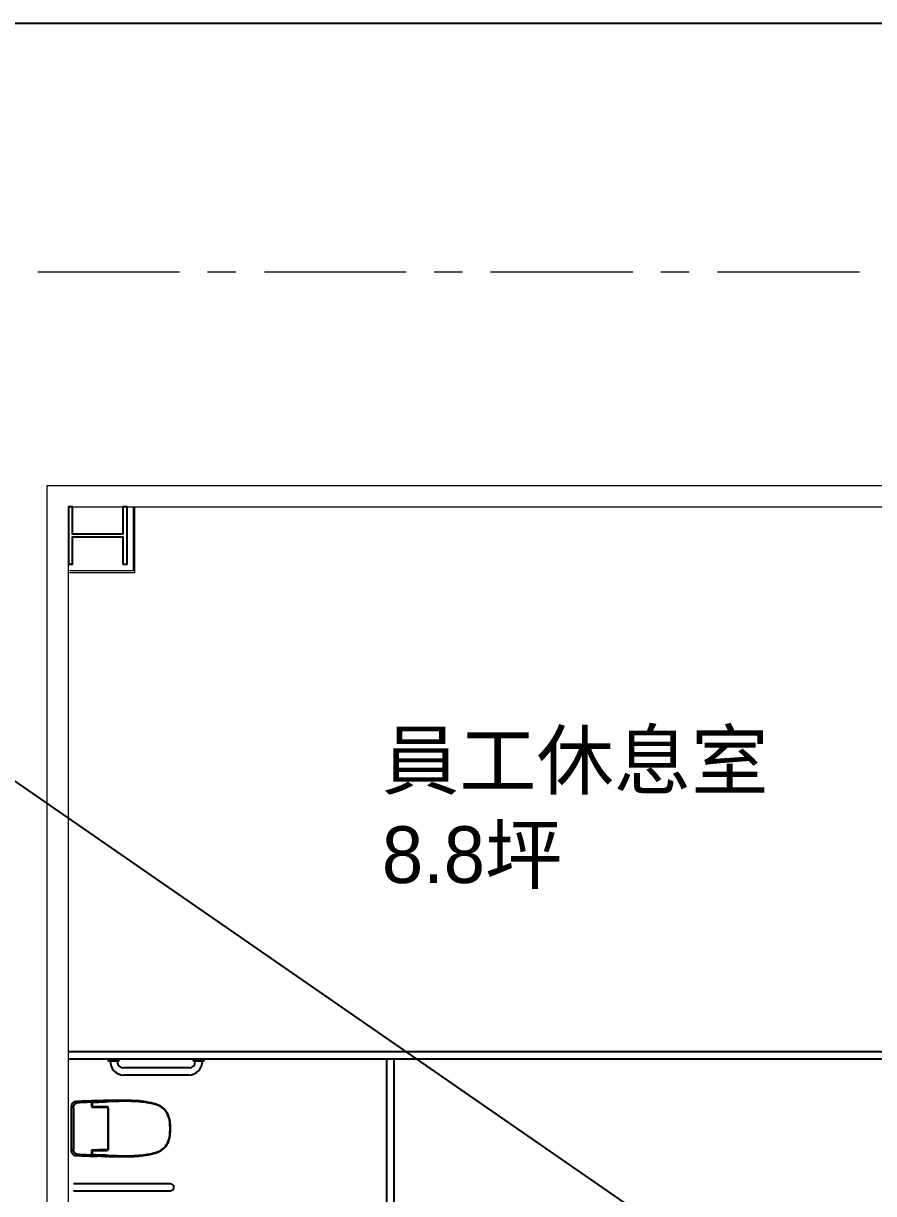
# Model space of a CAD drawing. Header units: millimetres. Extents: x -15161 to 10473752, y -72817 to 33960.
# Drawn here: x -1984 to -1384, y -4947 to -4121 of the extents above; entities that cross this region are included whole.
import ezdxf

# ---------------------------------------------------------------- set-up
doc = ezdxf.new("R2010")
doc.units = ezdxf.units.MM
for name, color, linetype in [('I-I-3-BATH', 123, 'Continuous'), ('PDF2_幾何圖形', 7, 'Continuous'), ('屠宰設備', 7, 'Continuous')]:
    doc.layers.add(name, color=color, linetype=linetype)
doc.styles.add('新細明體', font='PMingLiU.ttf')

# ---------------------------------------------------------------- blocks, each defined once
blk = doc.blocks.new('A$C6C7F0178')
for p, q in [((15, 34.8), (19.77, 34.8)), ((19.8, 35.19), (15.08, 35.19)), ((25.13, 35.19), (24.23, 35.19)), ((25.77, 34.28), (25.77, 5.31)), ((26.45, 39.52), (26.45, 39.52)), ((15, 4.79), (19.77, 4.79)), ((15.08, 4.39), (19.81, 4.39))]:
    blk.add_line(p, q)
for points in [[(4.09, 38.81), (4.02, 38.8), (3.95, 38.8), (3.88, 38.8), (3.81, 38.79), (3.74, 38.79), (3.67, 38.78), (3.6, 38.78), (3.53, 38.77), (3.46, 38.77), (3.39, 38.76), (3.32, 38.75), (3.25, 38.74), (3.18, 38.74), (3.11, 38.73), (3.04, 38.72), (2.97, 38.7), (2.9, 38.69), (2.84, 38.68), (2.77, 38.66), (2.7, 38.65), (2.63, 38.63), (2.56, 38.61), (2.49, 38.6), (2.43, 38.58), (2.36, 38.55), (2.29, 38.53), (2.23, 38.51), (2.16, 38.48), (2.09, 38.46), (2.03, 38.43), (1.96, 38.4), (1.9, 38.37), (1.84, 38.34), (1.78, 38.31), (1.71, 38.27), (1.65, 38.24), (1.59, 38.2), (1.53, 38.16), (1.48, 38.12), (1.42, 38.08), (1.36, 38.04), (1.3, 38), (1.25, 37.95), (1.2, 37.91), (1.14, 37.86), (1.09, 37.82), (1.04, 37.77), (0.99, 37.72), (0.94, 37.67), (0.89, 37.61), (0.85, 37.56), (0.8, 37.51), (0.76, 37.45), (0.72, 37.4), (0.68, 37.34), (0.64, 37.28), (0.6, 37.22), (0.56, 37.16), (0.52, 37.1), (0.49, 37.04), (0.45, 36.98), (0.42, 36.92), (0.39, 36.85), (0.36, 36.79), (0.33, 36.73), (0.3, 36.66), (0.28, 36.6), (0.25, 36.53), (0.23, 36.46), (0.21, 36.4), (0.19, 36.33), (0.17, 36.26), (0, 35.62), (0, 3.98), (0.16, 3.36), (0.18, 3.3), (0.2, 3.24), (0.21, 3.18), (0.23, 3.12), (0.25, 3.06), (0.27, 3.01), (0.3, 2.95), (0.32, 2.89), (0.34, 2.84), (0.37, 2.78), (0.39, 2.72), (0.42, 2.67), (0.45, 2.61), (0.48, 2.56), (0.51, 2.51), (0.54, 2.45), (0.57, 2.4), (0.61, 2.35), (0.64, 2.3), (0.68, 2.25), (0.71, 2.2), (0.75, 2.15), (0.79, 2.1), (0.83, 2.05), (0.87, 2.01), (0.91, 1.96), (0.95, 1.92), (0.99, 1.87), (1.03, 1.83), (1.08, 1.79), (1.12, 1.74), (1.17, 1.7), (1.21, 1.66), (1.26, 1.62), (1.31, 1.59), (1.36, 1.55), (1.41, 1.51), (1.46, 1.48), (1.51, 1.44), (1.56, 1.41), (1.61, 1.38), (1.67, 1.34), (1.72, 1.31), (1.77, 1.28), (1.83, 1.26), (1.88, 1.23), (1.94, 1.2), (1.99, 1.18), (2.05, 1.15), (2.11, 1.13), (2.16, 1.1), (2.86, 0.84), (5.02, 0.74), (5.2, 0.73), (5.38, 0.72), (5.57, 0.71), (5.75, 0.7), (5.94, 0.7), (6.12, 0.69), (6.3, 0.68), (6.49, 0.67), (6.67, 0.66), (6.86, 0.65), (7.04, 0.65), (7.22, 0.64), (7.41, 0.63), (7.59, 0.62), (7.77, 0.61), (7.96, 0.61), (8.14, 0.6), (8.33, 0.59), (8.51, 0.58), (8.69, 0.57), (8.88, 0.57), (9.06, 0.56), (9.25, 0.55), (9.43, 0.54), (9.61, 0.54), (9.8, 0.53), (9.98, 0.52), (10.16, 0.52), (10.35, 0.51), (10.53, 0.5), (10.72, 0.49), (10.9, 0.49), (11.08, 0.48), (11.27, 0.47), (11.45, 0.47), (11.64, 0.46), (11.82, 0.45), (12, 0.45), (12.19, 0.44), (12.37, 0.43), (12.56, 0.43), (12.74, 0.42), (12.92, 0.41), (13.11, 0.41), (13.29, 0.4), (13.48, 0.39), (13.66, 0.39), (13.84, 0.38), (14.03, 0.37), (14.21, 0.37), (14.39, 0.36), (14.58, 0.36), (14.76, 0.35), (14.95, 0.34), (15.13, 0.34), (15.31, 0.33), (15.5, 0.33), (15.68, 0.32), (15.87, 0.31), (16.05, 0.31), (16.23, 0.3), (16.42, 0.3), (16.6, 0.29), (16.79, 0.29), (16.97, 0.28), (17.15, 0.28), (17.34, 0.27), (17.52, 0.27), (17.71, 0.26), (17.89, 0.26), (18.07, 0.25), (18.26, 0.25), (18.44, 0.24), (18.63, 0.24)], [(1.61, 34.05), (1.61, 34.11), (1.61, 34.17), (1.61, 34.24), (1.61, 34.3), (1.61, 34.37), (1.61, 34.43), (1.62, 34.5), (1.62, 34.56), (1.62, 34.63), (1.63, 34.69), (1.63, 34.75), (1.64, 34.82), (1.64, 34.88), (1.65, 34.95), (1.65, 35.01), (1.66, 35.07), (1.67, 35.14), (1.68, 35.2), (1.69, 35.26), (1.7, 35.33), (1.71, 35.39), (1.73, 35.45), (1.74, 35.52), (1.75, 35.58), (1.77, 35.64), (1.79, 35.71), (1.81, 35.77), (1.83, 35.83), (1.85, 35.89), (1.87, 35.95), (1.89, 36.01), (1.91, 36.07), (1.94, 36.13), (1.96, 36.19), (1.99, 36.25), (2.02, 36.31), (2.05, 36.37), (2.08, 36.42), (2.11, 36.48), (2.14, 36.54), (2.18, 36.59), (2.21, 36.65), (2.25, 36.7), (2.28, 36.75), (2.32, 36.81), (2.36, 36.86), (2.4, 36.91), (2.44, 36.96), (2.48, 37.01), (2.53, 37.05), (2.57, 37.1), (2.61, 37.15), (2.66, 37.19), (2.71, 37.24), (2.75, 37.28), (2.8, 37.32), (2.85, 37.36), (2.9, 37.4), (2.95, 37.44), (3.01, 37.48), (3.06, 37.52), (3.11, 37.56), (3.17, 37.59), (3.22, 37.63), (3.28, 37.66), (3.33, 37.69), (3.39, 37.72), (3.45, 37.75), (3.5, 37.78), (3.56, 37.81), (3.62, 37.83), (3.68, 37.86), (3.74, 37.89), (3.8, 37.91), (3.86, 37.93), (3.92, 37.95), (3.98, 37.97), (4.04, 37.99), (4.11, 38.01), (4.17, 38.03), (4.23, 38.05), (4.29, 38.06), (4.36, 38.08), (4.42, 38.09), (4.48, 38.11), (4.55, 38.12), (4.61, 38.13), (4.67, 38.14), (4.74, 38.15), (4.8, 38.16), (4.87, 38.17), (4.93, 38.18), (5, 38.18), (5.06, 38.19), (5.13, 38.2), (5.19, 38.2), (5.25, 38.21), (5.32, 38.21), (5.38, 38.22), (5.45, 38.22), (5.51, 38.23), (5.58, 38.23), (5.64, 38.23), (5.71, 38.24), (5.77, 38.24)], [(15.1, 39.25), (14.92, 39.24), (14.74, 39.24), (14.55, 39.23), (14.37, 39.23), (14.18, 39.22), (14, 39.21), (13.82, 39.21), (13.63, 39.2), (13.45, 39.2), (13.27, 39.19), (13.08, 39.18), (12.9, 39.18), (12.72, 39.17), (12.53, 39.16), (12.35, 39.16), (12.17, 39.15), (11.98, 39.14), (11.8, 39.14), (11.61, 39.13), (11.43, 39.12), (11.25, 39.12), (11.06, 39.11), (10.88, 39.1), (10.7, 39.09), (10.51, 39.09), (10.33, 39.08), (10.15, 39.07), (9.96, 39.07), (9.78, 39.06), (9.59, 39.05), (9.41, 39.04), (9.23, 39.04), (9.04, 39.03), (8.86, 39.02), (8.68, 39.01), (8.49, 39.01), (8.31, 39), (8.13, 38.99), (7.94, 38.98), (7.76, 38.97), (7.58, 38.97), (7.39, 38.96), (7.21, 38.95), (7.02, 38.94), (6.84, 38.93), (6.66, 38.93), (6.47, 38.92), (6.29, 38.91), (6.11, 38.9), (5.92, 38.89), (5.74, 38.88), (5.56, 38.88), (5.37, 38.87), (5.19, 38.86), (5.01, 38.85), (4.82, 38.84), (4.64, 38.83), (4.46, 38.82), (4.27, 38.82), (4.09, 38.81)], [(5.77, 38.24), (5.96, 38.25), (6.15, 38.26), (6.34, 38.27), (6.53, 38.28), (6.71, 38.29), (6.9, 38.3), (7.09, 38.31), (7.28, 38.32), (7.47, 38.33), (7.65, 38.34), (7.84, 38.35), (8.03, 38.36), (8.22, 38.36), (8.41, 38.37), (8.59, 38.38), (8.78, 38.39), (8.97, 38.4), (9.16, 38.41), (9.35, 38.42), (9.53, 38.43), (9.72, 38.44), (9.91, 38.44), (10.1, 38.45), (10.29, 38.46), (10.47, 38.47), (10.66, 38.48), (10.85, 38.49), (11.04, 38.49), (11.23, 38.5), (11.41, 38.51), (11.6, 38.52), (11.79, 38.53), (11.98, 38.53), (12.17, 38.54), (12.35, 38.55), (12.54, 38.56), (12.73, 38.56), (12.92, 38.57), (13.11, 38.58), (13.29, 38.59), (13.48, 38.59), (13.67, 38.6), (13.86, 38.61), (14.05, 38.61), (14.23, 38.62)], [(14.23, 38.62), (14.23, 38.62), (14.23, 38.62), (14.23, 38.62), (14.23, 38.62), (14.23, 38.62), (14.23, 38.62), (14.23, 38.62), (14.23, 38.62), (14.23, 38.62), (14.23, 38.62), (14.23, 38.62), (14.23, 38.62), (14.23, 38.62), (14.23, 38.62), (14.23, 38.62)], [(14.24, 38.62), (14.24, 38.62), (14.23, 38.62)], [(14.39, 38.48), (14.39, 38.5), (14.38, 38.52), (14.37, 38.54), (14.36, 38.56), (14.34, 38.58), (14.32, 38.6), (14.3, 38.61), (14.28, 38.62), (14.26, 38.62), (14.23, 38.62)], [(14.39, 38.5), (14.39, 38.5), (14.41, 38.5), (14.42, 38.5), (14.44, 38.5), (14.45, 38.5), (14.47, 38.49), (14.49, 38.49), (14.5, 38.49), (14.52, 38.49), (14.54, 38.49), (14.55, 38.49), (14.57, 38.49), (14.59, 38.49), (14.6, 38.49), (14.62, 38.49), (14.64, 38.49), (14.66, 38.49), (14.68, 38.49), (14.69, 38.49), (14.71, 38.49)], [(14.39, 38.48), (14.39, 38.48), (14.39, 38.48), (14.39, 38.48), (14.39, 38.48), (14.39, 38.48), (14.39, 38.48), (14.39, 38.48), (14.39, 38.48), (14.39, 38.48), (14.39, 38.48), (14.39, 38.48), (14.39, 38.48), (14.39, 38.48), (14.39, 38.48), (14.39, 38.48)], [(14.5, 35.3), (14.5, 35.39), (14.49, 35.48), (14.49, 35.57), (14.49, 35.66), (14.49, 35.75), (14.48, 35.85), (14.48, 35.94), (14.48, 36.03), (14.47, 36.12), (14.47, 36.21), (14.47, 36.3), (14.46, 36.39), (14.46, 36.48), (14.46, 36.57), (14.45, 36.66), (14.45, 36.75), (14.45, 36.84), (14.44, 36.93), (14.44, 37.02), (14.44, 37.12), (14.43, 37.21), (14.43, 37.3), (14.43, 37.39), (14.42, 37.48), (14.42, 37.57), (14.42, 37.66), (14.42, 37.75), (14.41, 37.84), (14.41, 37.93), (14.41, 38.02), (14.4, 38.11), (14.4, 38.2), (14.4, 38.3), (14.39, 38.39), (14.39, 38.48)], [(14.5, 35.29), (14.5, 35.29), (14.5, 35.3), (14.5, 35.3), (14.5, 35.3), (14.5, 35.31)], [(14.5, 35.28), (14.5, 35.28), (14.5, 35.28), (14.5, 35.28), (14.5, 35.28), (14.5, 35.28), (14.5, 35.28), (14.5, 35.28), (14.5, 35.28), (14.5, 35.28), (14.5, 35.28), (14.5, 35.29), (14.5, 35.29), (14.5, 35.29), (14.5, 35.29), (14.5, 35.29), (14.5, 35.29), (14.5, 35.29), (14.5, 35.29), (14.5, 35.29), (14.5, 35.29), (14.5, 35.29), (14.5, 35.29), (14.5, 35.29), (14.5, 35.29), (14.5, 35.29)], [(14.5, 35.28), (14.5, 35.25), (14.5, 35.22), (14.51, 35.19), (14.52, 35.16), (14.53, 35.13), (14.54, 35.1), (14.55, 35.08), (14.57, 35.05), (14.58, 35.02), (14.6, 35), (14.62, 34.97), (14.64, 34.95), (14.66, 34.93), (14.69, 34.91), (14.71, 34.89), (14.74, 34.87), (14.76, 34.86), (14.79, 34.85), (14.82, 34.83), (14.85, 34.82), (14.88, 34.82), (14.91, 34.81), (14.94, 34.8), (14.97, 34.8), (15, 34.8)], [(14.79, 38.45), (14.78, 38.45), (14.78, 38.45), (14.78, 38.46), (14.78, 38.46), (14.77, 38.46), (14.77, 38.46), (14.77, 38.47), (14.77, 38.47), (14.76, 38.47), (14.76, 38.47), (14.76, 38.47), (14.76, 38.47), (14.75, 38.48), (14.75, 38.48), (14.75, 38.48), (14.75, 38.48), (14.75, 38.48), (14.74, 38.48), (14.74, 38.48), (14.74, 38.48), (14.74, 38.48), (14.73, 38.48), (14.73, 38.49), (14.73, 38.49), (14.73, 38.49), (14.72, 38.49), (14.72, 38.49), (14.72, 38.49), (14.72, 38.49), (14.71, 38.49)], [(14.83, 38.34), (14.83, 38.35), (14.83, 38.35), (14.83, 38.35), (14.82, 38.36), (14.82, 38.36), (14.82, 38.37), (14.82, 38.37), (14.82, 38.38), (14.82, 38.38), (14.82, 38.38), (14.82, 38.39), (14.82, 38.39), (14.82, 38.4), (14.81, 38.4), (14.81, 38.4), (14.81, 38.41), (14.81, 38.41), (14.81, 38.41), (14.81, 38.42), (14.81, 38.42), (14.8, 38.42), (14.8, 38.43), (14.8, 38.43), (14.8, 38.43), (14.8, 38.44), (14.79, 38.44), (14.79, 38.44), (14.79, 38.44), (14.79, 38.45), (14.79, 38.45)], [(14.96, 35.34), (14.96, 35.44), (14.95, 35.54), (14.95, 35.64), (14.94, 35.74), (14.94, 35.84), (14.93, 35.94), (14.93, 36.04), (14.93, 36.14), (14.92, 36.24), (14.92, 36.34), (14.91, 36.44), (14.91, 36.54), (14.9, 36.64), (14.9, 36.74), (14.89, 36.84), (14.89, 36.94), (14.88, 37.04), (14.88, 37.14), (14.88, 37.24), (14.87, 37.34), (14.87, 37.44), (14.86, 37.54), (14.86, 37.64), (14.85, 37.74), (14.85, 37.84), (14.84, 37.94), (14.84, 38.04), (14.84, 38.14), (14.83, 38.24), (14.83, 38.34)], [(15.08, 35.19), (15.08, 35.19), (15.07, 35.19), (15.07, 35.2), (15.07, 35.2), (15.07, 35.2), (15.06, 35.2), (15.06, 35.2), (15.06, 35.2), (15.06, 35.2), (15.05, 35.2), (15.05, 35.2), (15.05, 35.2), (15.05, 35.2), (15.05, 35.2), (15.04, 35.2), (15.04, 35.2), (15.04, 35.2), (15.04, 35.2), (15.03, 35.21), (15.03, 35.21), (15.03, 35.21), (15.03, 35.21), (15.03, 35.21), (15.02, 35.21), (15.02, 35.21), (15.02, 35.22), (15.02, 35.22), (15.01, 35.22), (15.01, 35.22), (15.01, 35.22), (15.01, 35.22), (15.01, 35.23), (15, 35.23), (15, 35.23), (15, 35.23), (15, 35.23), (15, 35.24), (15, 35.24), (14.99, 35.24), (14.99, 35.24), (14.99, 35.24), (14.99, 35.25), (14.99, 35.25), (14.99, 35.25), (14.98, 35.25), (14.98, 35.26), (14.98, 35.26), (14.98, 35.26), (14.98, 35.26), (14.98, 35.27), (14.98, 35.27), (14.98, 35.27), (14.97, 35.27), (14.97, 35.28), (14.97, 35.28), (14.97, 35.28), (14.97, 35.29), (14.97, 35.29), (14.97, 35.29), (14.97, 35.29), (14.97, 35.3), (14.97, 35.3), (14.97, 35.3), (14.96, 35.31), (14.96, 35.31), (14.96, 35.31), (14.96, 35.32), (14.96, 35.32), (14.96, 35.32), (14.96, 35.32), (14.96, 35.33), (14.96, 35.33), (14.96, 35.33), (14.96, 35.34), (14.96, 35.34)], [(18.63, 39.35), (18.43, 39.35), (18.23, 39.34), (18.03, 39.34), (17.84, 39.33), (17.64, 39.33), (17.44, 39.32), (17.25, 39.32), (17.05, 39.31), (16.85, 39.3), (16.66, 39.3), (16.46, 39.29), (16.26, 39.29), (16.07, 39.28), (15.87, 39.27), (15.1, 39.25)], [(19.77, 34.8), (19.9, 34.8), (20.03, 34.8), (20.17, 34.8), (20.3, 34.8), (20.43, 34.8), (20.57, 34.8), (20.7, 34.8), (20.83, 34.8), (20.96, 34.8), (21.1, 34.8), (21.23, 34.8), (21.36, 34.8), (21.49, 34.8), (21.62, 34.8), (21.75, 34.8), (21.88, 34.8), (22.01, 34.8), (22.14, 34.8), (22.26, 34.8), (22.39, 34.8), (22.52, 34.8), (22.64, 34.79), (22.77, 34.79), (22.89, 34.79), (23.01, 34.79), (23.14, 34.79), (23.26, 34.79), (23.38, 34.79), (23.5, 34.79), (23.62, 34.79), (23.74, 34.79), (23.86, 34.79), (23.97, 34.79), (24.09, 34.79), (24.21, 34.79)], [(24.23, 35.19), (24.12, 35.19), (24, 35.19), (23.89, 35.19), (23.77, 35.19), (23.65, 35.19), (23.53, 35.19), (23.41, 35.19), (23.29, 35.19), (23.16, 35.19), (23.04, 35.19), (22.92, 35.19), (22.79, 35.19), (22.67, 35.19), (22.54, 35.19), (22.42, 35.19), (22.29, 35.19), (22.16, 35.19), (22.03, 35.19), (21.9, 35.19), (21.77, 35.19), (21.64, 35.19), (21.51, 35.19), (21.38, 35.19), (21.25, 35.19), (21.12, 35.19), (20.99, 35.19), (20.86, 35.19), (20.73, 35.19), (20.59, 35.19), (20.46, 35.19), (20.33, 35.19), (20.2, 35.19), (20.06, 35.19), (19.93, 35.19), (19.8, 35.19)], [(21.78, 39.43), (21.78, 39.43), (21.78, 39.43), (21.79, 39.43), (21.79, 39.43), (21.79, 39.43), (21.79, 39.43), (21.79, 39.43), (21.79, 39.43), (21.8, 39.43), (21.8, 39.43)], [(21.78, 39.43), (21.78, 39.43), (21.78, 39.43), (21.79, 39.43), (21.79, 39.43), (21.79, 39.43), (21.79, 39.43), (21.79, 39.43), (21.79, 39.43), (21.8, 39.43), (21.8, 39.43)], [(23.7, 39.47), (23.7, 39.47), (23.7, 39.47), (23.71, 39.47), (23.71, 39.47), (23.71, 39.47), (23.71, 39.47), (23.72, 39.47), (23.72, 39.47), (23.72, 39.47), (23.72, 39.47)], [(23.7, 39.47), (23.7, 39.47), (23.7, 39.47), (23.71, 39.47), (23.71, 39.47), (23.71, 39.47), (23.71, 39.47), (23.72, 39.47), (23.72, 39.47), (23.72, 39.47), (23.72, 39.47)], [(24.06, 39.47), (24.06, 39.47), (24.05, 39.47), (24.05, 39.47), (24.04, 39.47), (24.04, 39.47), (24.04, 39.47), (24.03, 39.47), (24.03, 39.47), (24.02, 39.47), (24.02, 39.47), (24.01, 39.47), (24.01, 39.47), (24.01, 39.47), (24, 39.47), (24, 39.47), (23.99, 39.47), (23.99, 39.47), (23.98, 39.47), (23.98, 39.47), (23.98, 39.47)], [(24.06, 39.47), (24.06, 39.47), (24.05, 39.47), (24.05, 39.47), (24.04, 39.47), (24.04, 39.47), (24.04, 39.47), (24.03, 39.47), (24.03, 39.47), (24.02, 39.47), (24.02, 39.47), (24.01, 39.47), (24.01, 39.47), (24.01, 39.47), (24, 39.47), (24, 39.47), (23.99, 39.47), (23.99, 39.47), (23.98, 39.47), (23.98, 39.47), (23.98, 39.47)], [(24.21, 34.79), (24.25, 34.79), (24.29, 34.79), (24.34, 34.78), (24.38, 34.78), (24.42, 34.78), (24.47, 34.78), (24.51, 34.78), (24.55, 34.78), (24.6, 34.78), (24.64, 34.78), (24.68, 34.78), (24.73, 34.78), (24.77, 34.78), (24.81, 34.78), (24.86, 34.78), (24.9, 34.78), (24.94, 34.78), (24.99, 34.78), (25.03, 34.77), (25.07, 34.77), (25.12, 34.77), (25.16, 34.77), (25.2, 34.77), (25.25, 34.77), (25.29, 34.77)], [(25.29, 34.77), (25.32, 34.77), (25.35, 34.77), (25.38, 34.76), (25.41, 34.75), (25.43, 34.74), (25.46, 34.73), (25.49, 34.72), (25.52, 34.71), (25.54, 34.69), (25.57, 34.68), (25.59, 34.66), (25.61, 34.64), (25.64, 34.62), (25.66, 34.6), (25.68, 34.57), (25.69, 34.55), (25.71, 34.52), (25.72, 34.49), (25.74, 34.46), (25.75, 34.43), (25.76, 34.4), (25.76, 34.37), (25.77, 34.34), (25.77, 34.31), (25.77, 34.28)], [(42.6, 39.48), (42.61, 39.48), (42.61, 39.48), (42.62, 39.48), (42.63, 39.48), (42.64, 39.48), (42.65, 39.48), (42.65, 39.48), (42.66, 39.48), (42.67, 39.48), (42.68, 39.48), (42.69, 39.47), (42.69, 39.47), (42.7, 39.47), (42.71, 39.47), (42.72, 39.47), (42.72, 39.47), (42.73, 39.47), (42.74, 39.47), (42.75, 39.47), (42.75, 39.47), (42.76, 39.47), (42.77, 39.47), (42.78, 39.47), (42.78, 39.47), (42.79, 39.47)], [(42.6, 39.48), (42.61, 39.48), (42.61, 39.48), (42.62, 39.48), (42.63, 39.48), (42.64, 39.48), (42.65, 39.48), (42.65, 39.48), (42.66, 39.48), (42.67, 39.48), (42.68, 39.48), (42.69, 39.47), (42.69, 39.47), (42.7, 39.47), (42.71, 39.47), (42.72, 39.47), (42.72, 39.47), (42.73, 39.47), (42.74, 39.47), (42.75, 39.47), (42.75, 39.47), (42.76, 39.47), (42.77, 39.47), (42.78, 39.47), (42.78, 39.47), (42.79, 39.47)], [(42.83, 39.47), (42.83, 39.47), (42.82, 39.47), (42.82, 39.47), (42.82, 39.47), (42.82, 39.47), (42.81, 39.47), (42.81, 39.47), (42.81, 39.47), (42.81, 39.47), (42.8, 39.47), (42.8, 39.47), (42.8, 39.47), (42.8, 39.47), (42.79, 39.47), (42.79, 39.47)], [(42.83, 39.47), (42.83, 39.47), (42.82, 39.47), (42.82, 39.47), (42.82, 39.47), (42.82, 39.47), (42.81, 39.47), (42.81, 39.47), (42.81, 39.47), (42.81, 39.47), (42.8, 39.47), (42.8, 39.47), (42.8, 39.47), (42.8, 39.47), (42.79, 39.47), (42.79, 39.47)], [(69.61, 14.77), (69.61, 14.77), (69.61, 14.77), (69.61, 14.77), (69.61, 14.77), (69.61, 14.77), (69.61, 14.77), (69.61, 14.77), (69.61, 14.77), (69.61, 14.77), (69.61, 14.77), (69.61, 14.77), (69.61, 14.77), (69.61, 14.77), (69.61, 14.77), (69.61, 14.77)], [(5.77, 1.35), (5.71, 1.35), (5.64, 1.35), (5.58, 1.36), (5.52, 1.36), (5.45, 1.37), (5.39, 1.37), (5.32, 1.37), (5.26, 1.38), (5.19, 1.39), (5.13, 1.39), (5.07, 1.4), (5, 1.4), (4.94, 1.41), (4.87, 1.42), (4.81, 1.43), (4.75, 1.44), (4.68, 1.45), (4.62, 1.46), (4.56, 1.47), (4.49, 1.48), (4.43, 1.49), (4.37, 1.51), (4.31, 1.52), (4.24, 1.54), (4.18, 1.56), (4.12, 1.57), (4.06, 1.59), (3.99, 1.61), (3.93, 1.63), (3.87, 1.65), (3.81, 1.68), (3.75, 1.7), (3.69, 1.72), (3.63, 1.75), (3.57, 1.78), (3.52, 1.8), (3.46, 1.83), (3.4, 1.86), (3.34, 1.89), (3.29, 1.92), (3.23, 1.96), (3.18, 1.99), (3.12, 2.03), (3.07, 2.06), (3.02, 2.1), (2.96, 2.14), (2.91, 2.18), (2.86, 2.22), (2.81, 2.26), (2.76, 2.3), (2.72, 2.35), (2.67, 2.39), (2.62, 2.43), (2.58, 2.48), (2.53, 2.53), (2.49, 2.57), (2.45, 2.62), (2.41, 2.67), (2.37, 2.72), (2.33, 2.77), (2.29, 2.83), (2.25, 2.88), (2.22, 2.93), (2.18, 2.99), (2.15, 3.04), (2.11, 3.1), (2.08, 3.15), (2.05, 3.21), (2.02, 3.27), (2, 3.33), (1.97, 3.39), (1.94, 3.44), (1.92, 3.5), (1.89, 3.56), (1.87, 3.62), (1.85, 3.69), (1.83, 3.75), (1.81, 3.81), (1.79, 3.87), (1.77, 3.93), (1.76, 4), (1.74, 4.06), (1.73, 4.12), (1.72, 4.19), (1.7, 4.25), (1.69, 4.31), (1.68, 4.38), (1.67, 4.44), (1.66, 4.51), (1.66, 4.57), (1.65, 4.64), (1.64, 4.7), (1.64, 4.76), (1.63, 4.83), (1.63, 4.89), (1.62, 4.96), (1.62, 5.02), (1.62, 5.09), (1.61, 5.15), (1.61, 5.22), (1.61, 5.28), (1.61, 5.35), (1.61, 5.41), (1.61, 5.48), (1.61, 5.54)], [(14.23, 0.97), (14.05, 0.98), (13.86, 0.98), (13.67, 0.99), (13.48, 1), (13.29, 1), (13.11, 1.01), (12.92, 1.02), (12.73, 1.03), (12.54, 1.03), (12.35, 1.04), (12.17, 1.05), (11.98, 1.06), (11.79, 1.06), (11.6, 1.07), (11.41, 1.08), (11.23, 1.09), (11.04, 1.1), (10.85, 1.1), (10.66, 1.11), (10.47, 1.12), (10.29, 1.13), (10.1, 1.14), (9.91, 1.15), (9.72, 1.15), (9.53, 1.16), (9.35, 1.17), (9.16, 1.18), (8.97, 1.19), (8.78, 1.2), (8.59, 1.21), (8.41, 1.22), (8.22, 1.22), (8.03, 1.23), (7.84, 1.24), (7.65, 1.25), (7.47, 1.26), (7.28, 1.27), (7.09, 1.28), (6.9, 1.29), (6.71, 1.3), (6.53, 1.31), (6.34, 1.32), (6.15, 1.33), (5.96, 1.34), (5.77, 1.35)], [(14.23, 0.97), (14.26, 0.97), (14.28, 0.97), (14.3, 0.98), (14.32, 0.99), (14.34, 1.01), (14.36, 1.03), (14.37, 1.04), (14.38, 1.07), (14.39, 1.09), (14.39, 1.11)], [(14.23, 0.97), (14.23, 0.97), (14.23, 0.97), (14.23, 0.97), (14.23, 0.97), (14.23, 0.97), (14.23, 0.97), (14.23, 0.97), (14.23, 0.97), (14.23, 0.97), (14.23, 0.97), (14.23, 0.97), (14.23, 0.97), (14.23, 0.97), (14.23, 0.97), (14.23, 0.97)], [(14.23, 0.97), (14.24, 0.97), (14.24, 0.97)], [(14.39, 1.26), (14.4, 1.36), (14.4, 1.47), (14.4, 1.57), (14.41, 1.67), (14.41, 1.77), (14.41, 1.87), (14.42, 1.97), (14.42, 2.07), (14.42, 2.18), (14.43, 2.28), (14.43, 2.38), (14.43, 2.48), (14.44, 2.58), (14.44, 2.68), (14.45, 2.78), (14.45, 2.89), (14.45, 2.99), (14.46, 3.09), (14.46, 3.19), (14.46, 3.29), (14.47, 3.39), (14.47, 3.49), (14.47, 3.6), (14.48, 3.7), (14.48, 3.8), (14.48, 3.9), (14.49, 4), (14.49, 4.1), (14.5, 4.21), (14.5, 4.31)], [(14.39, 1.26), (14.39, 1.26), (14.39, 1.25), (14.39, 1.25), (14.39, 1.25), (14.39, 1.24), (14.39, 1.24), (14.39, 1.23), (14.39, 1.23), (14.39, 1.23), (14.39, 1.22), (14.39, 1.22), (14.39, 1.21), (14.39, 1.21), (14.39, 1.21), (14.39, 1.2), (14.39, 1.2), (14.39, 1.19), (14.39, 1.19), (14.39, 1.19), (14.39, 1.18), (14.39, 1.18), (14.39, 1.18), (14.39, 1.17), (14.39, 1.17), (14.39, 1.17), (14.39, 1.16), (14.39, 1.16), (14.39, 1.16), (14.39, 1.15), (14.39, 1.15), (14.39, 1.15), (14.39, 1.15), (14.39, 1.14), (14.39, 1.14), (14.39, 1.14), (14.39, 1.14), (14.39, 1.13), (14.39, 1.13), (14.39, 1.13), (14.39, 1.13), (14.39, 1.13), (14.39, 1.12), (14.39, 1.12), (14.39, 1.12), (14.39, 1.12), (14.39, 1.12), (14.39, 1.12), (14.39, 1.12), (14.39, 1.12), (14.39, 1.11), (14.39, 1.11), (14.39, 1.11), (14.39, 1.11), (14.39, 1.11), (14.39, 1.11)], [(14.39, 1.11), (14.39, 1.11), (14.39, 1.11), (14.39, 1.11), (14.39, 1.11), (14.39, 1.11), (14.39, 1.11), (14.39, 1.11), (14.39, 1.11), (14.39, 1.11), (14.39, 1.11), (14.39, 1.11), (14.39, 1.11), (14.39, 1.11), (14.39, 1.11), (14.39, 1.11)], [(14.39, 1.09), (14.4, 1.09), (14.42, 1.09), (14.44, 1.09), (14.46, 1.09), (14.48, 1.09), (14.5, 1.1), (14.53, 1.1), (14.55, 1.1), (14.57, 1.1), (14.59, 1.1), (14.62, 1.1), (14.64, 1.1), (14.66, 1.1), (14.69, 1.1), (14.71, 1.1)], [(14.5, 4.31), (14.5, 4.34), (14.5, 4.37), (14.51, 4.4), (14.52, 4.43), (14.53, 4.46), (14.54, 4.49), (14.55, 4.51), (14.57, 4.54), (14.58, 4.57), (14.6, 4.59), (14.62, 4.62), (14.64, 4.64), (14.66, 4.66), (14.69, 4.68), (14.71, 4.7), (14.74, 4.71), (14.76, 4.73), (14.79, 4.74), (14.82, 4.76), (14.85, 4.77), (14.88, 4.77), (14.91, 4.78), (14.94, 4.79), (14.97, 4.79), (15, 4.79)], [(14.79, 1.14), (14.78, 1.13), (14.78, 1.13), (14.77, 1.13), (14.77, 1.12), (14.76, 1.12), (14.76, 1.12), (14.75, 1.11), (14.75, 1.11), (14.74, 1.11), (14.74, 1.11), (14.73, 1.1), (14.73, 1.1), (14.72, 1.1), (14.72, 1.1), (14.71, 1.1)], [(14.83, 1.25), (14.83, 1.24), (14.83, 1.23), (14.82, 1.22), (14.82, 1.21), (14.82, 1.21), (14.82, 1.2), (14.81, 1.19), (14.81, 1.18), (14.81, 1.18), (14.81, 1.17), (14.8, 1.16), (14.8, 1.16), (14.79, 1.15), (14.79, 1.14), (14.79, 1.14)], [(14.83, 1.25), (14.83, 1.35), (14.84, 1.45), (14.84, 1.55), (14.84, 1.65), (14.85, 1.75), (14.85, 1.85), (14.86, 1.95), (14.86, 2.05), (14.87, 2.15), (14.87, 2.25), (14.88, 2.35), (14.88, 2.45), (14.88, 2.55), (14.89, 2.65), (14.89, 2.75), (14.9, 2.85), (14.9, 2.95), (14.91, 3.05), (14.91, 3.15), (14.92, 3.25), (14.92, 3.35), (14.93, 3.45), (14.93, 3.55), (14.93, 3.65), (14.94, 3.75), (14.94, 3.85), (14.95, 3.95), (14.95, 4.05), (14.96, 4.15), (14.96, 4.25)], [(15.08, 4.39), (15.06, 4.39), (15.04, 4.39), (15.03, 4.38), (15.01, 4.37), (15, 4.35), (14.98, 4.33), (14.97, 4.31), (14.97, 4.29), (14.96, 4.27), (14.96, 4.25)], [(18.65, 0.25), (18.65, 0.25), (18.65, 0.25), (18.65, 0.25), (18.65, 0.25), (18.65, 0.25), (18.66, 0.25), (18.66, 0.24), (18.66, 0.24), (18.66, 0.24), (18.66, 0.24), (18.66, 0.24), (18.66, 0.24), (18.66, 0.24), (18.66, 0.24), (18.66, 0.24), (18.66, 0.24), (18.66, 0.24), (18.66, 0.23), (18.67, 0.23), (18.67, 0.23), (18.67, 0.23), (18.67, 0.23), (18.67, 0.23), (18.67, 0.23), (18.67, 0.23)], [(18.65, 0.25), (18.65, 0.25), (18.65, 0.25), (18.65, 0.25), (18.65, 0.25), (18.65, 0.25), (18.66, 0.25), (18.66, 0.24), (18.66, 0.24), (18.66, 0.24), (18.66, 0.24), (18.66, 0.24), (18.66, 0.24), (18.66, 0.24), (18.66, 0.24), (18.66, 0.24), (18.66, 0.24), (18.66, 0.24), (18.66, 0.23), (18.67, 0.23), (18.67, 0.23), (18.67, 0.23), (18.67, 0.23), (18.67, 0.23), (18.67, 0.23), (18.67, 0.23)], [(18.91, 0.23), (18.89, 0.23), (18.86, 0.23), (18.84, 0.23), (18.81, 0.23), (18.79, 0.23), (18.77, 0.23), (18.74, 0.23), (18.72, 0.23), (18.7, 0.23), (18.67, 0.23)], [(18.91, 0.23), (18.89, 0.23), (18.86, 0.23), (18.84, 0.23), (18.81, 0.23), (18.79, 0.23), (18.77, 0.23), (18.74, 0.23), (18.72, 0.23), (18.7, 0.23), (18.67, 0.23)], [(19.26, 0.22), (19.23, 0.22), (19.19, 0.22), (19.16, 0.22), (19.12, 0.22), (19.09, 0.22), (19.05, 0.22), (19.02, 0.22), (18.98, 0.22), (18.95, 0.23), (18.91, 0.23)], [(19.26, 0.22), (19.23, 0.22), (19.19, 0.22), (19.16, 0.22), (19.12, 0.22), (19.09, 0.22), (19.05, 0.22), (19.02, 0.22), (18.98, 0.22), (18.95, 0.23), (18.91, 0.23)], [(19.29, 0.22), (19.29, 0.22), (19.28, 0.22), (19.28, 0.22), (19.28, 0.22), (19.28, 0.22), (19.27, 0.22), (19.27, 0.22), (19.27, 0.22), (19.27, 0.22), (19.26, 0.22)], [(19.29, 0.22), (19.29, 0.22), (19.28, 0.22), (19.28, 0.22), (19.28, 0.22), (19.28, 0.22), (19.27, 0.22), (19.27, 0.22), (19.27, 0.22), (19.27, 0.22), (19.26, 0.22)], [(19.63, 0.21), (19.59, 0.21), (19.56, 0.21), (19.53, 0.21), (19.49, 0.21), (19.46, 0.21), (19.42, 0.21), (19.39, 0.21), (19.36, 0.21), (19.32, 0.22), (19.29, 0.22)], [(19.63, 0.21), (19.59, 0.21), (19.56, 0.21), (19.53, 0.21), (19.49, 0.21), (19.46, 0.21), (19.42, 0.21), (19.39, 0.21), (19.36, 0.21), (19.32, 0.22), (19.29, 0.22)], [(20.03, 0.2), (19.99, 0.2), (19.95, 0.2), (19.91, 0.2), (19.87, 0.2), (19.83, 0.2), (19.79, 0.2), (19.75, 0.2), (19.71, 0.21), (19.67, 0.21), (19.63, 0.21)], [(20.03, 0.2), (19.99, 0.2), (19.95, 0.2), (19.91, 0.2), (19.87, 0.2), (19.83, 0.2), (19.79, 0.2), (19.75, 0.2), (19.71, 0.21), (19.67, 0.21), (19.63, 0.21)], [(24.21, 4.8), (24.09, 4.8), (23.97, 4.8), (23.86, 4.8), (23.74, 4.8), (23.62, 4.8), (23.5, 4.8), (23.38, 4.8), (23.26, 4.8), (23.14, 4.8), (23.01, 4.8), (22.89, 4.8), (22.77, 4.79), (22.64, 4.79), (22.52, 4.79), (22.39, 4.79), (22.26, 4.79), (22.14, 4.79), (22.01, 4.79), (21.88, 4.79), (21.75, 4.79), (21.62, 4.79), (21.49, 4.79), (21.36, 4.79), (21.23, 4.79), (21.1, 4.79), (20.96, 4.79), (20.83, 4.79), (20.7, 4.79), (20.57, 4.79), (20.43, 4.79), (20.3, 4.79), (20.17, 4.79), (20.03, 4.79), (19.9, 4.79), (19.77, 4.79)], [(19.81, 4.39), (19.92, 4.39), (20.04, 4.39), (20.16, 4.39), (20.27, 4.39), (20.39, 4.39), (20.5, 4.39), (20.62, 4.39), (20.73, 4.39), (20.85, 4.39), (20.96, 4.39), (21.08, 4.39), (21.19, 4.39), (21.31, 4.39), (21.42, 4.39), (21.53, 4.39), (21.65, 4.39), (21.76, 4.39), (21.87, 4.39), (21.99, 4.39), (22.1, 4.39), (22.21, 4.39), (22.32, 4.39), (22.44, 4.39), (22.55, 4.39), (22.66, 4.39), (22.77, 4.39), (22.88, 4.39), (22.98, 4.39), (23.09, 4.39), (23.2, 4.39), (23.3, 4.39), (23.41, 4.39), (23.52, 4.39), (23.62, 4.39), (23.72, 4.39), (23.83, 4.39), (23.93, 4.39), (24.03, 4.39), (24.13, 4.39), (24.23, 4.39)], [(20.05, 0.2), (20.05, 0.2), (20.05, 0.2), (20.04, 0.2), (20.04, 0.2), (20.04, 0.2), (20.04, 0.2), (20.03, 0.2), (20.03, 0.2), (20.03, 0.2), (20.03, 0.2)], [(20.05, 0.2), (20.05, 0.2), (20.05, 0.2), (20.04, 0.2), (20.04, 0.2), (20.04, 0.2), (20.04, 0.2), (20.03, 0.2), (20.03, 0.2), (20.03, 0.2), (20.03, 0.2)], [(20.3, 0.19), (20.27, 0.19), (20.25, 0.19), (20.22, 0.19), (20.2, 0.19), (20.17, 0.19), (20.15, 0.19), (20.13, 0.2), (20.1, 0.2), (20.08, 0.2), (20.05, 0.2)], [(20.3, 0.19), (20.27, 0.19), (20.25, 0.19), (20.22, 0.19), (20.2, 0.19), (20.17, 0.19), (20.15, 0.19), (20.13, 0.2), (20.1, 0.2), (20.08, 0.2), (20.05, 0.2)], [(20.32, 0.19), (20.32, 0.19), (20.31, 0.19), (20.31, 0.19), (20.31, 0.19), (20.31, 0.19), (20.31, 0.19), (20.3, 0.19), (20.3, 0.19), (20.3, 0.19), (20.3, 0.19)], [(20.32, 0.19), (20.32, 0.19), (20.31, 0.19), (20.31, 0.19), (20.31, 0.19), (20.31, 0.19), (20.31, 0.19), (20.3, 0.19), (20.3, 0.19), (20.3, 0.19), (20.3, 0.19)], [(20.72, 0.18), (20.68, 0.18), (20.64, 0.18), (20.6, 0.18), (20.56, 0.18), (20.52, 0.19), (20.48, 0.19), (20.44, 0.19), (20.4, 0.19), (20.36, 0.19), (20.32, 0.19)], [(20.72, 0.18), (20.68, 0.18), (20.64, 0.18), (20.6, 0.18), (20.56, 0.18), (20.52, 0.19), (20.48, 0.19), (20.44, 0.19), (20.4, 0.19), (20.36, 0.19), (20.32, 0.19)], [(20.9, 0.18), (20.88, 0.18), (20.86, 0.18), (20.85, 0.18), (20.83, 0.18), (20.81, 0.18), (20.79, 0.18), (20.77, 0.18), (20.75, 0.18), (20.74, 0.18), (20.72, 0.18)], [(20.9, 0.18), (20.88, 0.18), (20.86, 0.18), (20.85, 0.18), (20.83, 0.18), (20.81, 0.18), (20.79, 0.18), (20.77, 0.18), (20.75, 0.18), (20.74, 0.18), (20.72, 0.18)], [(20.92, 0.18), (20.92, 0.18), (20.92, 0.18), (20.92, 0.18), (20.92, 0.18), (20.91, 0.18), (20.91, 0.18), (20.91, 0.18), (20.91, 0.18), (20.9, 0.18), (20.9, 0.18)], [(20.92, 0.18), (20.92, 0.18), (20.92, 0.18), (20.92, 0.18), (20.92, 0.18), (20.91, 0.18), (20.91, 0.18), (20.91, 0.18), (20.91, 0.18), (20.9, 0.18), (20.9, 0.18)], [(20.94, 0.18), (20.94, 0.18), (20.94, 0.18), (20.94, 0.18), (20.94, 0.18), (20.93, 0.18), (20.93, 0.18), (20.93, 0.18), (20.93, 0.18), (20.93, 0.18), (20.92, 0.18)], [(20.94, 0.18), (20.94, 0.18), (20.94, 0.18), (20.94, 0.18), (20.94, 0.18), (20.93, 0.18), (20.93, 0.18), (20.93, 0.18), (20.93, 0.18), (20.93, 0.18), (20.92, 0.18)], [(21.11, 0.17), (21.09, 0.17), (21.07, 0.17), (21.06, 0.17), (21.04, 0.17), (21.02, 0.17), (21.01, 0.17), (20.99, 0.17), (20.98, 0.18), (20.96, 0.18), (20.94, 0.18)], [(21.11, 0.17), (21.09, 0.17), (21.07, 0.17), (21.06, 0.17), (21.04, 0.17), (21.02, 0.17), (21.01, 0.17), (20.99, 0.17), (20.98, 0.18), (20.96, 0.18), (20.94, 0.18)], [(21.12, 0.17), (21.12, 0.17), (21.12, 0.17), (21.11, 0.17), (21.11, 0.17), (21.11, 0.17), (21.11, 0.17), (21.11, 0.17), (21.11, 0.17), (21.11, 0.17), (21.11, 0.17)], [(21.12, 0.17), (21.12, 0.17), (21.12, 0.17), (21.11, 0.17), (21.11, 0.17), (21.11, 0.17), (21.11, 0.17), (21.11, 0.17), (21.11, 0.17), (21.11, 0.17), (21.11, 0.17)], [(21.34, 0.17), (21.32, 0.17), (21.29, 0.17), (21.27, 0.17), (21.25, 0.17), (21.23, 0.17), (21.21, 0.17), (21.18, 0.17), (21.16, 0.17), (21.14, 0.17), (21.12, 0.17)], [(21.34, 0.17), (21.32, 0.17), (21.29, 0.17), (21.27, 0.17), (21.25, 0.17), (21.23, 0.17), (21.21, 0.17), (21.18, 0.17), (21.16, 0.17), (21.14, 0.17), (21.12, 0.17)], [(21.36, 0.17), (21.36, 0.17), (21.36, 0.17), (21.35, 0.17), (21.35, 0.17), (21.35, 0.17), (21.35, 0.17), (21.35, 0.17), (21.34, 0.17), (21.34, 0.17), (21.34, 0.17)], [(21.36, 0.17), (21.36, 0.17), (21.36, 0.17), (21.35, 0.17), (21.35, 0.17), (21.35, 0.17), (21.35, 0.17), (21.35, 0.17), (21.34, 0.17), (21.34, 0.17), (21.34, 0.17)], [(21.48, 0.16), (21.46, 0.16), (21.45, 0.16), (21.44, 0.16), (21.43, 0.16), (21.42, 0.17), (21.41, 0.17), (21.4, 0.17), (21.38, 0.17), (21.37, 0.17), (21.36, 0.17)], [(21.48, 0.16), (21.46, 0.16), (21.45, 0.16), (21.44, 0.16), (21.43, 0.16), (21.42, 0.17), (21.41, 0.17), (21.4, 0.17), (21.38, 0.17), (21.37, 0.17), (21.36, 0.17)], [(21.49, 0.16), (21.49, 0.16), (21.49, 0.16), (21.48, 0.16), (21.48, 0.16), (21.48, 0.16), (21.48, 0.16), (21.48, 0.16), (21.48, 0.16), (21.48, 0.16), (21.48, 0.16)], [(21.49, 0.16), (21.49, 0.16), (21.49, 0.16), (21.48, 0.16), (21.48, 0.16), (21.48, 0.16), (21.48, 0.16), (21.48, 0.16), (21.48, 0.16), (21.48, 0.16), (21.48, 0.16)], [(21.78, 0.16), (21.75, 0.16), (21.72, 0.16), (21.69, 0.16), (21.66, 0.16), (21.63, 0.16), (21.61, 0.16), (21.58, 0.16), (21.55, 0.16), (21.52, 0.16), (21.49, 0.16)], [(21.78, 0.16), (21.75, 0.16), (21.72, 0.16), (21.69, 0.16), (21.66, 0.16), (21.63, 0.16), (21.61, 0.16), (21.58, 0.16), (21.55, 0.16), (21.52, 0.16), (21.49, 0.16)], [(21.8, 0.16), (21.8, 0.16), (21.79, 0.16), (21.79, 0.16), (21.79, 0.16), (21.79, 0.16), (21.79, 0.16), (21.79, 0.16), (21.78, 0.16), (21.78, 0.16), (21.78, 0.16)], [(21.8, 0.16), (21.8, 0.16), (21.79, 0.16), (21.79, 0.16), (21.79, 0.16), (21.79, 0.16), (21.79, 0.16), (21.79, 0.16), (21.78, 0.16), (21.78, 0.16), (21.78, 0.16)], [(22.12, 0.15), (22.09, 0.15), (22.06, 0.15), (22.02, 0.15), (21.99, 0.15), (21.96, 0.15), (21.93, 0.15), (21.89, 0.15), (21.86, 0.16), (21.83, 0.16), (21.8, 0.16)], [(22.12, 0.15), (22.09, 0.15), (22.06, 0.15), (22.02, 0.15), (21.99, 0.15), (21.96, 0.15), (21.93, 0.15), (21.89, 0.15), (21.86, 0.16), (21.83, 0.16), (21.8, 0.16)], [(22.22, 0.15), (22.21, 0.15), (22.2, 0.15), (22.19, 0.15), (22.18, 0.15), (22.17, 0.15), (22.16, 0.15), (22.15, 0.15), (22.14, 0.15), (22.13, 0.15), (22.12, 0.15)], [(22.22, 0.15), (22.21, 0.15), (22.2, 0.15), (22.19, 0.15), (22.18, 0.15), (22.17, 0.15), (22.16, 0.15), (22.15, 0.15), (22.14, 0.15), (22.13, 0.15), (22.12, 0.15)], [(22.23, 0.15), (22.23, 0.15), (22.23, 0.15), (22.23, 0.15), (22.23, 0.15), (22.23, 0.15), (22.22, 0.15), (22.22, 0.15), (22.22, 0.15), (22.22, 0.15), (22.22, 0.15)], [(22.23, 0.15), (22.23, 0.15), (22.23, 0.15), (22.23, 0.15), (22.23, 0.15), (22.23, 0.15), (22.22, 0.15), (22.22, 0.15), (22.22, 0.15), (22.22, 0.15), (22.22, 0.15)], [(22.24, 0.15), (22.24, 0.15), (22.24, 0.15), (22.24, 0.15), (22.24, 0.15), (22.24, 0.15), (22.24, 0.15), (22.23, 0.15), (22.23, 0.15), (22.23, 0.15), (22.23, 0.15)], [(22.24, 0.15), (22.24, 0.15), (22.24, 0.15), (22.24, 0.15), (22.24, 0.15), (22.24, 0.15), (22.24, 0.15), (22.23, 0.15), (22.23, 0.15), (22.23, 0.15), (22.23, 0.15)], [(22.32, 0.15), (22.31, 0.15), (22.3, 0.15), (22.3, 0.15), (22.29, 0.15), (22.28, 0.15), (22.27, 0.15), (22.27, 0.15), (22.26, 0.15), (22.25, 0.15), (22.24, 0.15)], [(22.32, 0.15), (22.31, 0.15), (22.3, 0.15), (22.3, 0.15), (22.29, 0.15), (22.28, 0.15), (22.27, 0.15), (22.27, 0.15), (22.26, 0.15), (22.25, 0.15), (22.24, 0.15)], [(22.36, 0.14), (22.35, 0.14), (22.35, 0.14), (22.34, 0.14), (22.34, 0.14), (22.34, 0.14), (22.33, 0.14), (22.33, 0.15), (22.33, 0.15), (22.32, 0.15), (22.32, 0.15)], [(22.36, 0.14), (22.35, 0.14), (22.35, 0.14), (22.34, 0.14), (22.34, 0.14), (22.34, 0.14), (22.33, 0.14), (22.33, 0.15), (22.33, 0.15), (22.32, 0.15), (22.32, 0.15)], [(22.92, 0.13), (22.87, 0.13), (22.81, 0.14), (22.75, 0.14), (22.7, 0.14), (22.64, 0.14), (22.58, 0.14), (22.53, 0.14), (22.47, 0.14), (22.41, 0.14), (22.36, 0.14)], [(22.92, 0.13), (22.87, 0.13), (22.81, 0.14), (22.75, 0.14), (22.7, 0.14), (22.64, 0.14), (22.58, 0.14), (22.53, 0.14), (22.47, 0.14), (22.41, 0.14), (22.36, 0.14)], [(22.95, 0.13), (22.95, 0.13), (22.95, 0.13), (22.94, 0.13), (22.94, 0.13), (22.94, 0.13), (22.94, 0.13), (22.93, 0.13), (22.93, 0.13), (22.93, 0.13), (22.92, 0.13)], [(22.95, 0.13), (22.95, 0.13), (22.95, 0.13), (22.94, 0.13), (22.94, 0.13), (22.94, 0.13), (22.94, 0.13), (22.93, 0.13), (22.93, 0.13), (22.93, 0.13), (22.92, 0.13)], [(23.7, 0.12), (23.62, 0.12), (23.55, 0.12), (23.47, 0.12), (23.4, 0.12), (23.32, 0.12), (23.25, 0.13), (23.18, 0.13), (23.1, 0.13), (23.03, 0.13), (22.95, 0.13)], [(23.7, 0.12), (23.62, 0.12), (23.55, 0.12), (23.47, 0.12), (23.4, 0.12), (23.32, 0.12), (23.25, 0.13), (23.18, 0.13), (23.1, 0.13), (23.03, 0.13), (22.95, 0.13)], [(23.72, 0.12), (23.72, 0.12), (23.72, 0.12), (23.72, 0.12), (23.71, 0.12), (23.71, 0.12), (23.71, 0.12), (23.71, 0.12), (23.7, 0.12), (23.7, 0.12), (23.7, 0.12)], [(23.72, 0.12), (23.72, 0.12), (23.72, 0.12), (23.72, 0.12), (23.71, 0.12), (23.71, 0.12), (23.71, 0.12), (23.71, 0.12), (23.7, 0.12), (23.7, 0.12), (23.7, 0.12)], [(23.93, 0.11), (23.91, 0.11), (23.89, 0.11), (23.87, 0.11), (23.85, 0.11), (23.83, 0.12), (23.81, 0.12), (23.79, 0.12), (23.77, 0.12), (23.74, 0.12), (23.72, 0.12)], [(23.93, 0.11), (23.91, 0.11), (23.89, 0.11), (23.87, 0.11), (23.85, 0.11), (23.83, 0.12), (23.81, 0.12), (23.79, 0.12), (23.77, 0.12), (23.74, 0.12), (23.72, 0.12)], [(23.96, 0.11), (23.96, 0.11), (23.95, 0.11), (23.95, 0.11), (23.95, 0.11), (23.95, 0.11), (23.95, 0.11), (23.94, 0.11), (23.94, 0.11), (23.94, 0.11), (23.94, 0.11), (23.94, 0.11), (23.93, 0.11), (23.93, 0.11), (23.93, 0.11), (23.93, 0.11)], [(25.29, 4.82), (25.25, 4.82), (25.2, 4.82), (25.16, 4.82), (25.12, 4.82), (25.07, 4.82), (25.03, 4.81), (24.99, 4.81), (24.94, 4.81), (24.9, 4.81), (24.86, 4.81), (24.81, 4.81), (24.77, 4.81), (24.73, 4.81), (24.68, 4.81), (24.64, 4.81), (24.6, 4.81), (24.55, 4.81), (24.51, 4.81), (24.47, 4.81), (24.42, 4.81), (24.38, 4.8), (24.34, 4.8), (24.29, 4.8), (24.25, 4.8), (24.21, 4.8)], [(24.23, 4.39), (24.41, 4.39), (24.59, 4.39), (24.77, 4.39), (24.95, 4.39), (25.13, 4.39)], [(25.13, 4.39), (25.13, 4.39), (25.13, 4.39), (25.13, 4.39), (25.13, 4.39), (25.13, 4.39), (25.13, 4.39), (25.13, 4.39), (25.14, 4.39), (25.14, 4.39), (25.14, 4.39)], [(25.77, 5.31), (25.77, 5.28), (25.77, 5.25), (25.76, 5.22), (25.76, 5.19), (25.75, 5.16), (25.74, 5.13), (25.72, 5.1), (25.71, 5.07), (25.69, 5.04), (25.68, 5.02), (25.66, 4.99), (25.64, 4.97), (25.61, 4.95), (25.59, 4.93), (25.57, 4.91), (25.54, 4.9), (25.52, 4.88), (25.49, 4.87), (25.46, 4.85), (25.43, 4.84), (25.41, 4.84), (25.38, 4.83), (25.35, 4.82), (25.32, 4.82), (25.29, 4.82)], [(42.6, 0.11), (42.61, 0.11), (42.61, 0.11), (42.62, 0.11), (42.63, 0.11), (42.64, 0.11), (42.65, 0.11), (42.65, 0.11), (42.66, 0.11), (42.67, 0.11), (42.68, 0.11), (42.69, 0.11), (42.69, 0.11), (42.7, 0.12), (42.71, 0.12), (42.72, 0.12), (42.72, 0.12), (42.73, 0.12), (42.74, 0.12), (42.75, 0.12), (42.75, 0.12), (42.76, 0.12), (42.77, 0.12), (42.78, 0.12), (42.78, 0.12), (42.79, 0.12)], [(42.6, 0.11), (42.61, 0.11), (42.61, 0.11), (42.62, 0.11), (42.63, 0.11), (42.64, 0.11), (42.65, 0.11), (42.65, 0.11), (42.66, 0.11), (42.67, 0.11), (42.68, 0.11), (42.69, 0.11), (42.69, 0.11), (42.7, 0.12), (42.71, 0.12), (42.72, 0.12), (42.72, 0.12), (42.73, 0.12), (42.74, 0.12), (42.75, 0.12), (42.75, 0.12), (42.76, 0.12), (42.77, 0.12), (42.78, 0.12), (42.78, 0.12), (42.79, 0.12)], [(42.83, 0.12), (42.83, 0.12), (42.82, 0.12), (42.82, 0.12), (42.82, 0.12), (42.82, 0.12), (42.81, 0.12), (42.81, 0.12), (42.81, 0.12), (42.81, 0.12), (42.8, 0.12), (42.8, 0.12), (42.8, 0.12), (42.8, 0.12), (42.79, 0.12), (42.79, 0.12)], [(42.83, 0.12), (42.83, 0.12), (42.82, 0.12), (42.82, 0.12), (42.82, 0.12), (42.82, 0.12), (42.81, 0.12), (42.81, 0.12), (42.81, 0.12), (42.81, 0.12), (42.8, 0.12), (42.8, 0.12), (42.8, 0.12), (42.8, 0.12), (42.79, 0.12), (42.79, 0.12)]]:
    blk.add_lwpolyline(points)
for centre, radius, start, end in [((857.51, 19.8), 856.03, 179.04614, 180.95823), ((-33.73, 1697.75), 1660.12, 271.67601, 272.00142), ((36.57, -632.85), 672.44, 91.42717, 91.52547), ((36.57, -632.74), 672.33, 91.28423, 91.42717), ((36.57, -632.63), 672.22, 91.16731, 91.28423), ((36.57, -632.54), 672.14, 91.0752, 91.16731), ((36.17, -611.62), 651.21, 91.03938, 91.07519), ((44.62, -437.26), 476.34, 90.9367, 92.45138), ((36.18, -610.73), 650.32, 90.97642, 91.04098), ((36.52, -630.2), 669.79, 90.86125, 90.97707), ((25.15, 34.18), 1.02, 53.9509, 91.62466), ((25.38, 34.48), 0.646, 1.68549, 54.29703), ((2256.26, 25.01), 2230.26, 179.75644, 180.1341), ((36.63, -638.05), 677.64, 90.80396, 90.86105), ((36.68, -642.86), 682.46, 90.71426, 90.80243), ((33.92, -290.74), 330.33, 88.49509, 90.99727), ((38.25, -68.77), 107.79, 86.90151, 90.7514), ((39.23, -73.36), 112.89, 84.85962, 88.28568), ((36.71, -96.7), 135.76, 84.09885, 86.88812), ((43.14, -16.7), 56.12, 76.42756, 83.65489), ((44.64, -22.85), 61.49, 79.1239, 84.38028), ((49.87, 5.86), 32.31, 73.62362, 78.6234), ((8.64, -164.15), 207.55, 76.31228, 76.72077), ((28.31, -82.52), 123.58, 76.21888, 76.3767), ((53.48, 18.53), 19.45, 59.16861, 77.31301), ((54.01, 19.53), 18.04, 60.58737, 73.98688), ((56.73, 24.35), 12.5, 37.76315, 60.61468), ((56.78, 24.38), 12.74, 22.76869, 58.41992), ((56.41, 24.17), 12.86, 23.38176, 37.51862), ((51.53, 22.3), 18.08, 7.35475, 22.68006), ((51.45, 22.29), 18.46, 6.86803, 22.35087), ((2256.26, 14.57), 2230.26, 179.8659, 180.24356), ((28.27, 20.14), 41.44, 359.51589, 6.19322), ((28.27, 19.44), 41.44, 353.80678, 0.48411), ((25.7, 20.04), 44.3, 359.67749, 5.76772), ((25.7, 19.55), 44.3, 354.23228, 0.32251), ((56.78, 15.21), 12.74, 301.58008, 337.23131), ((56.41, 15.42), 12.86, 322.48138, 336.61824), ((51.53, 17.29), 18.08, 337.31994, 352.64525), ((51.45, 17.3), 18.46, 337.64913, 353.13197), ((-33.73, -1658.16), 1660.12, 87.99858, 88.32399), ((36.17, 651.21), 651.21, 268.92481, 268.96062), ((44.62, 476.85), 476.34, 267.54862, 269.0633), ((36.18, 650.32), 650.32, 268.95902, 269.02358), ((24.67, -68.31), 68.4, 88.51353, 89.64821), ((25.15, 5.41), 1.02, 268.37534, 306.0491), ((25.38, 5.11), 0.646, 305.70297, 358.31451), ((36.63, 677.64), 677.64, 269.13895, 269.19604), ((36.68, 682.45), 682.46, 269.19757, 269.28574), ((33.92, 330.33), 330.33, 269.00273, 271.50491), ((38.25, 108.36), 107.79, 269.2486, 273.09849), ((39.23, 112.95), 112.89, 271.71432, 275.14038), ((36.71, 136.28), 135.76, 273.11188, 275.90115), ((43.14, 56.29), 56.12, 276.34511, 283.57244), ((44.64, 62.44), 61.49, 275.61972, 280.8761), ((49.87, 33.73), 32.31, 281.3766, 286.37638), ((8.64, 203.74), 207.55, 283.27923, 283.68772), ((28.31, 122.11), 123.58, 283.6233, 283.78112), ((53.48, 21.06), 19.45, 282.68699, 300.83139), ((54.01, 20.06), 18.04, 286.01312, 299.41263), ((56.73, 15.24), 12.5, 299.38532, 322.23685)]:
    blk.add_arc(centre, radius, start, end)
blk = doc.blocks.new('二樓建築底圖')
at = {"layer": 'I-I-3-BATH', "lineweight": -2, "ltscale": 0.1}
for p, q in [((-1867.31, -4863.28), (-1913.31, -4863.28)), ((-1880.31, -4939.99), (-1948.81, -4939.99)), ((-1948.81, -4944.99), (-1880.31, -4944.99))]:
    blk.add_line(p, q, dxfattribs=at)
for centre, radius, start, end in [((-1913.31, -4853.78), 9.5, 176.98304, 270), ((-1867.31, -4853.78), 9.5, 270, 3.01696), ((-1880.31, -4942.49), 2.5, 270, 90)]:
    blk.add_arc(centre, radius, start, end, dxfattribs=at)
at = {"layer": 'PDF2_幾何圖形', "lineweight": 13}
for points in [[(-1874.04, -4296.83), (-1973.93, -4296.83)], [(-1834.25, -4296.83), (-1854.14, -4296.83)], [(-1714.04, -4296.83), (-1813.93, -4296.83)], [(-1674.25, -4296.83), (-1694.15, -4296.83)], [(-1554.05, -4296.83), (-1654.36, -4296.83)], [(-1514.26, -4296.83), (-1534.15, -4296.83)], [(-1394.05, -4296.83), (-1494.37, -4296.83)]]:
    blk.add_lwpolyline(points, dxfattribs=at)
at = {"layer": 'PDF2_幾何圖形', "lineweight": 20}
blk.add_lwpolyline([(-1952.34, -5221.67), (-1952.34, -4462.33), (-371.86, -4462.33), (-371.86, -4447.52), (-1967.58, -4447.52), (-1967.58, -5221.67)], close=True, dxfattribs=at)
at = {"layer": 'PDF2_幾何圖形', "lineweight": 25}
blk.add_lwpolyline([(-1913.82, -4502.96), (-1910.86, -4502.96), (-1910.86, -4462.33), (-1913.82, -4462.33), (-1913.82, -4481.8), (-1949.38, -4481.8), (-1949.38, -4462.33), (-1952.34, -4462.33), (-1952.34, -4502.96), (-1949.38, -4502.96), (-1949.38, -4483.49), (-1913.82, -4483.49)], close=True, dxfattribs=at)
at = {"layer": 'PDF2_幾何圖形', "lineweight": 0}
for points in [[(-1906.63, -4462.75), (-1906.63, -4507.62), (-1951.49, -4507.62)], [(-1905.78, -4462.75), (-1905.78, -4508.89), (-1951.49, -4508.89)]]:
    blk.add_lwpolyline(points, dxfattribs=at)
at = {"layer": 'I-I-3-BATH', "lineweight": -2, "ltscale": 0.1}
blk.add_blockref('A$C6C7F0178', (-1950.31, -4920.83), dxfattribs=at)
blk = doc.blocks.new('圖框')
blk.add_lwpolyline([(206758.9, -122222.3), (206758.9, -127878), (214926, -127878), (214926, -122222.3)], close=True)

msp = doc.modelspace()

# ---------------------------------------------------------------- linework, layer by layer
at = {"color": 230}
msp.add_line((-2764.4316, -4121.3669), (3296.1753, -8307.958), dxfattribs=at)
at = {"color": 30}
for p, q in [((-1727.5415, -5189.5025), (-1727.5415, -4851.78)), ((-1722.5415, -5189.5025), (-1722.5415, -4851.78))]:
    msp.add_line(p, q, dxfattribs=at)
for points in [[(-1952.3409, -4846.78), (-1303.2788, -4846.78)], [(-1952.3409, -4851.78), (-1303.2788, -4851.78)]]:
    msp.add_lwpolyline(points, dxfattribs=at)
at = {"layer": 'I-I-3-BATH', "lineweight": -2, "ltscale": 0.1}
for p, q in [((-1924.3129, -4851.78), (-1924.3129, -4852.78)), ((-1923.8129, -4853.28), (-1916.8129, -4853.28)), ((-1917.8129, -4853.78), (-1917.8129, -4853.28)), ((-1916.3129, -4852.78), (-1916.3129, -4851.78)), ((-1864.3129, -4851.78), (-1864.3129, -4852.78)), ((-1863.8129, -4853.28), (-1856.8129, -4853.28)), ((-1862.8129, -4853.28), (-1862.8129, -4853.78)), ((-1856.3129, -4852.78), (-1856.3129, -4851.78)), ((-1867.3129, -4858.28), (-1913.3129, -4858.28)), ((-1867.3129, -4863.28), (-1913.3129, -4863.28)), ((-1880.3129, -4939.9931), (-1948.8129, -4939.9931)), ((-1948.8129, -4944.9931), (-1880.3129, -4944.9931))]:
    msp.add_line(p, q, dxfattribs=at)
for centre, radius, start, end in [((-1923.8129, -4852.78), 0.5, 180, 270), ((-1913.3129, -4853.78), 9.5, 176.9830387, 270), ((-1913.3129, -4853.78), 4.5, 180, 270), ((-1916.8129, -4852.78), 0.5, 270, 0), ((-1867.3129, -4853.78), 9.5, 270, 3.0169613), ((-1867.3129, -4853.78), 4.5, 270, 0), ((-1863.8129, -4852.78), 0.5, 180, 270), ((-1856.8129, -4852.78), 0.5, 270, 0), ((-1880.3129, -4942.4931), 2.5, 270, 90)]:
    msp.add_arc(centre, radius, start, end, dxfattribs=at)

# ---------------------------------------------------------------- block references
at = {"color": 5}
msp.add_blockref('二樓建築底圖', (0, 0), dxfattribs=at)
at = {"layer": 'I-I-3-BATH', "lineweight": -2, "ltscale": 0.1}
msp.add_blockref('A$C6C7F0178', (-1950.3119, -4920.8319), dxfattribs=at)
at = {"layer": '屠宰設備', "color": 190, "xscale": 0.75, "yscale": 0.75, "zscale": 0.75}
msp.add_blockref('圖框', (-157833.6238, 87545.3381), dxfattribs=at)

# ---------------------------------------------------------------- texts
at = {"color": 230, "linetype": 'ByBlock', "ltscale": 5, "insert": (-1731.0912, -4621.1444), "char_height": 40, "attachment_point": 1, "style": '新細明體'}
msp.add_mtext_dynamic_manual_height_columns('員工休息室\\P8.8坪', width=427.513094, gutter_width=300, heights=[0], dxfattribs=at)

doc.saveas('drawing.dxf')
